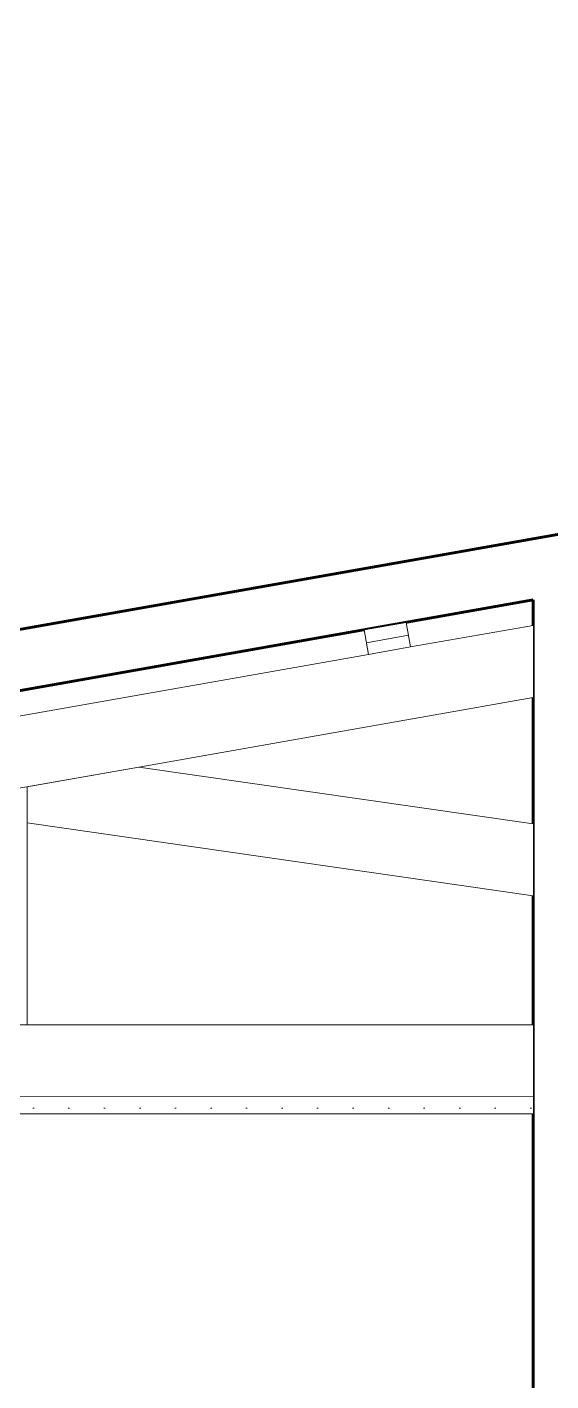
# Model space of a CAD drawing. Header units: metres. Extents: x 48 to 635, y -15 to 39.
# Drawn here: x 423.924 to 424.661, y -12.257 to -10.352 of the extents above; entities that cross this region are included whole.
import ezdxf

# ---------------------------------------------------------------- set-up
doc = ezdxf.new("R2010")
doc.units = ezdxf.units.M
doc.header["$MEASUREMENT"] = 0
doc.linetypes.add('Wipeout_Contour', pattern=[1, 0, -1])
for name, color, linetype in [('Interior - Furniture', 7, 'Continuous'), ('Shell - Roof', 7, 'Continuous'), ('Site & Landscape - Terrain', 7, 'Continuous'), ('Structural - Bearing', 7, 'Continuous')]:
    doc.layers.add(name, color=color, linetype=linetype)

msp = doc.modelspace()

# ---------------------------------------------------------------- wipeouts: each hides what was drawn before it
at = {"color": 254, "linetype": 'Wipeout_Contour', "lineweight": 0, "ltscale": 8464.671719}
msp.add_wipeout([(424.6362, -11.1583), (421.4662, -11.7175), (421.4662, -11.753), (421.7454, -11.7038), (421.7393, -11.6693), (421.7984, -11.6589), (421.8045, -11.6934), (422.6317, -11.5475), (422.6257, -11.5131), (422.6847, -11.5026), (422.6908, -11.5371), (423.5181, -11.3912), (423.512, -11.3568), (423.5711, -11.3464), (423.5771, -11.3808), (424.4044, -11.235), (424.3983, -11.2005), (424.4574, -11.1901), (424.4635, -11.2245), (424.6362, -11.1941)], dxfattribs=at).dxf.layer = 'Structural - Bearing'

# ---------------------------------------------------------------- next in the draw order: wipeouts: each hides what was drawn before it
at = {"color": 254, "linetype": 'Wipeout_Contour', "lineweight": 0, "ltscale": 1697.76944}
msp.add_wipeout([(423.9238, -11.4718), (423.9238, -11.7563), (424.6362, -11.7563), (424.6362, -11.5746)], dxfattribs=at).dxf.layer = 'Structural - Bearing'

# ---------------------------------------------------------------- next in the draw order: wipeouts: each hides what was drawn before it
at = {"color": 254, "linetype": 'Wipeout_Contour', "lineweight": 0, "ltscale": 1273.314003}
msp.add_wipeout([(424.6362, -11.2956), (424.0813, -11.3935), (424.6362, -11.4735)], dxfattribs=at).dxf.layer = 'Structural - Bearing'

# ---------------------------------------------------------------- next in the draw order: wipeouts: each hides what was drawn before it
at = {"color": 254, "linetype": 'Wipeout_Contour', "lineweight": 0, "ltscale": 1700.095462}
msp.add_wipeout([(424.6362, -11.1583), (424.6362, -12.3113), (425.0862, -12.3113), (425.0862, -11.0789)], dxfattribs=at).dxf.layer = 'Structural - Bearing'

# ---------------------------------------------------------------- next in the draw order: linework, layer by layer
at = {"layer": 'Structural - Bearing', "color": 7, "linetype": 'Continuous', "lineweight": 60}
for p, q in [((424.6362, -11.1583), (424.6362, -11.8563)), ((424.6362, -11.8563), (424.6362, -11.8813)), ((424.6362, -11.8813), (424.6362, -12.3113))]:
    msp.add_line(p, q, dxfattribs=at)

# ---------------------------------------------------------------- next in the draw order: wipeouts: each hides what was drawn before it
at = {"color": 254, "linetype": 'Wipeout_Contour', "lineweight": 0, "ltscale": 2572.874289}
msp.add_wipeout([(428.7167, -10.3523), (419.6162, -11.9576), (419.6162, -12.0438), (428.7167, -10.4385), (437.6362, -12.0119), (437.6362, -11.9257)], dxfattribs=at).dxf.layer = 'Shell - Roof'

# ---------------------------------------------------------------- next in the draw order: linework, layer by layer
at = {"layer": 'Shell - Roof', "color": 7, "linetype": 'Continuous', "lineweight": 60}
msp.add_line((424.6362, -11.1583), (421.4662, -11.7175), dxfattribs=at)
at = {"layer": 'Shell - Roof', "color": 7, "linetype": 'Continuous', "lineweight": 60, "flags": 128}
msp.add_lwpolyline([(437.6362, -11.9257), (428.7167, -10.3523), (419.6162, -11.9576)], dxfattribs=at)

# ---------------------------------------------------------------- next in the draw order: wipeouts: each hides what was drawn before it
at = {"color": 254, "linetype": 'Wipeout_Contour', "lineweight": 0, "ltscale": 1692.872115}
msp.add_wipeout([(424.6362, -11.8563), (421.4662, -11.8563), (421.4662, -11.8813), (424.6362, -11.8813)], dxfattribs=at).dxf.layer = 'Site & Landscape - Terrain'

# ---------------------------------------------------------------- next in the draw order: hatches: boundary and pattern name
at = {"layer": 'Site & Landscape - Terrain', "linetype": 'Continuous', "lineweight": 15, "true_color": 0x93a0c6}
h = msp.add_hatch(dxfattribs=at)
h.set_pattern_fill('Plaster_0001', color=253, style=0, pattern_type=2)
h.set_pattern_definition([(0, (362.45774, -14.60127), (0, 0.08660254), [0, -0.05]), (0, (362.48274, -14.557965), (0, 0.08660254), [0, -0.05])])
h.paths.add_polyline_path([(424.6362, -11.8563), (421.4662, -11.8563), (421.4662, -11.8813), (424.6362, -11.8813)])

# ---------------------------------------------------------------- next in the draw order: linework, layer by layer
at = {"layer": 'Site & Landscape - Terrain', "color": 55, "linetype": 'Continuous', "lineweight": 13, "true_color": 0xa2a233}
for p, q in [((424.6362, -11.8563), (421.4662, -11.8563)), ((424.6362, -11.8813), (421.4662, -11.8813))]:
    msp.add_line(p, q, dxfattribs=at)

# ---------------------------------------------------------------- next in the draw order: wipeouts: each hides what was drawn before it
at = {"color": 254, "linetype": 'Wipeout_Contour', "lineweight": 0, "ltscale": 2115.393218}
msp.add_wipeout([(421.4662, -11.8563), (424.6362, -11.8563), (424.6362, -11.7563), (422.0238, -11.7563), (421.4662, -11.8546)], dxfattribs=at).dxf.layer = 'Interior - Furniture'

# ---------------------------------------------------------------- next in the draw order: wipeouts: each hides what was drawn before it
at = {"color": 254, "linetype": 'Wipeout_Contour', "lineweight": 0, "ltscale": 1692.833996}
msp.add_wipeout([(421.4662, -11.753), (421.4662, -11.8546), (424.6362, -11.2956), (424.6362, -11.1941)], dxfattribs=at).dxf.layer = 'Interior - Furniture'

# ---------------------------------------------------------------- next in the draw order: linework, layer by layer
at = {"layer": 'Interior - Furniture', "color": 134, "linetype": 'Continuous', "lineweight": 18}
for p, q in [((424.6362, -11.1941), (424.4635, -11.2245)), ((424.4044, -11.235), (423.5771, -11.3808)), ((423.9238, -11.7563), (423.8238, -11.7563)), ((424.6362, -11.7563), (423.9238, -11.7563))]:
    msp.add_line(p, q, dxfattribs=at)

# ---------------------------------------------------------------- next in the draw order: wipeouts: each hides what was drawn before it
at = {"color": 254, "linetype": 'Wipeout_Contour', "lineweight": 0, "ltscale": 2122.242892}
msp.add_wipeout([(424.0813, -11.3935), (423.9238, -11.4213), (423.9238, -11.4718), (424.6362, -11.5746), (424.6362, -11.4735)], dxfattribs=at).dxf.layer = 'Interior - Furniture'

# ---------------------------------------------------------------- next in the draw order: linework, layer by layer
at = {"layer": 'Interior - Furniture', "color": 134, "linetype": 'Continuous', "lineweight": 18}
for p, q in [((424.0813, -11.3935), (424.6362, -11.2956)), ((423.8238, -11.4389), (424.0813, -11.3935)), ((424.6362, -11.4735), (424.0813, -11.3935)), ((423.9238, -11.4718), (423.9238, -11.4213)), ((423.9238, -11.7563), (423.9238, -11.4718)), ((423.9238, -11.4718), (424.6362, -11.5746))]:
    msp.add_line(p, q, dxfattribs=at)

# ---------------------------------------------------------------- next in the draw order: wipeouts: each hides what was drawn before it
at = {"color": 254, "linetype": 'Wipeout_Contour', "lineweight": 0, "ltscale": 1698.316628}
msp.add_wipeout([(424.4044, -11.235), (424.4635, -11.2245), (424.4574, -11.1901), (424.3983, -11.2005)], dxfattribs=at).dxf.layer = 'Interior - Furniture'

# ---------------------------------------------------------------- next in the draw order: hatches: boundary and pattern name
at = {"layer": 'Interior - Furniture', "linetype": 'Continuous', "lineweight": 13, "true_color": 0xbf927d}
h = msp.add_hatch(dxfattribs=at)
h.set_pattern_fill('Wood_0001', color=33, style=0, pattern_type=2)
h.set_pattern_definition([(10, (362.457736, -14.601266), (-0.007814168, 0.044316348), [])])
h.paths.add_polyline_path([(424.4044, -11.235), (424.4635, -11.2245), (424.4574, -11.1901), (424.3983, -11.2005)])

# ---------------------------------------------------------------- next in the draw order: linework, layer by layer
at = {"layer": 'Interior - Furniture', "color": 104, "linetype": 'Continuous', "lineweight": 20, "true_color": 0x029e21}
for p, q in [((424.4574, -11.1901), (424.3983, -11.2005)), ((424.3983, -11.2005), (424.4044, -11.235)), ((424.4574, -11.1901), (424.4635, -11.2245)), ((424.4635, -11.2245), (424.4044, -11.235))]:
    msp.add_line(p, q, dxfattribs=at)

doc.saveas('drawing.dxf')
